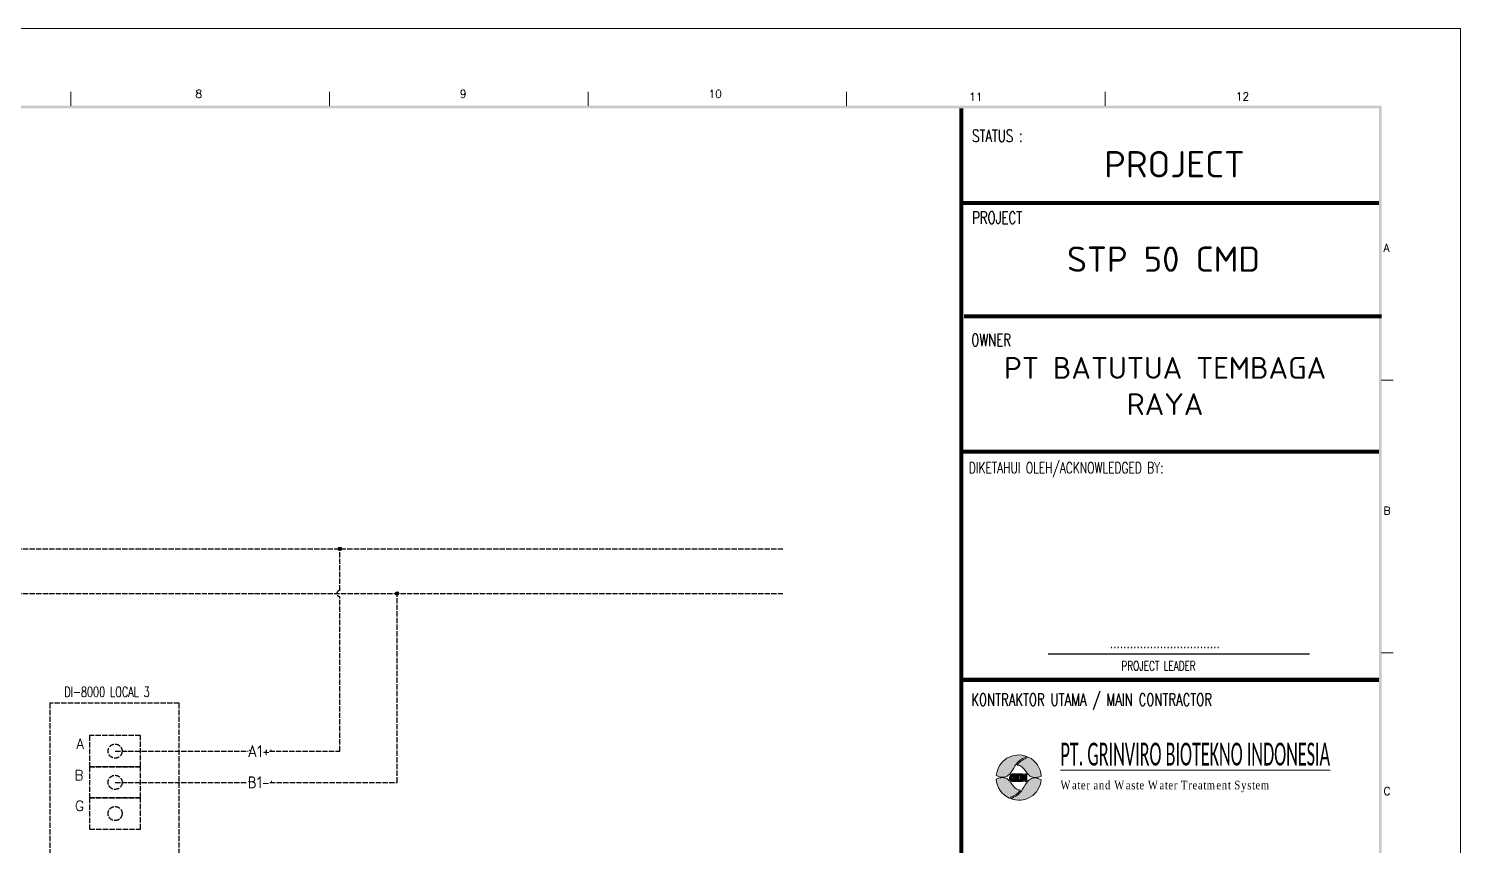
# Model space of a CAD drawing. Header units: millimetres. Extents: x 67033 to 212947, y 35102 to 335921.
# Drawn here: x 71308 to 74551, y 160598 to 162445 of the extents above; entities that cross this region are included whole.
import ezdxf
from ezdxf.enums import TextEntityAlignment as Align

# ---------------------------------------------------------------- set-up
doc = ezdxf.new("R2010")
doc.units = ezdxf.units.MM
doc.linetypes.add('ACAD_ISO02W100', pattern=[15, 12, -3])
for name, color, linetype in [('BORDER', 7, 'Continuous'), ('MISC', 2, 'Continuous'), ('RED_2.5mm^2', 1, 'Continuous'), ('S-Kop', 7, 'Continuous'), ('SYMS', 7, 'Continuous'), ('WIRES', 7, 'Continuous')]:
    doc.layers.add(name, color=color, linetype=linetype)
doc.layers.add('G-0.9', color=250, linetype='Continuous', lineweight=9)
doc.styles.add('3', font='ROMANS.SHX', dxfattribs={"width": 0.75})
doc.styles.add('ISOCPEUR', font='isocpeur.ttf')
doc.styles.add('ROMANS', font='romans.shx', dxfattribs={"height": 0.3})
doc.styles.get("Standard").update_dxf_attribs({"font": 'arial.ttf'})
doc.styles.add('WD', font='romans.shx')
doc.styles.add('WD_IEC', font='isocp2.shx', dxfattribs={"width": 0.9, "height": 4})

# ---------------------------------------------------------------- blocks, each defined once
blk = doc.blocks.new('WDDOT')
for radius in [0.7200000000000062, 0.448829991598277, 0.223075768047574]:
    blk.add_circle((0, 0), radius)
blk = doc.blocks.new('HT0_LGENERIC')
at = {"style": 'WD_IEC'}
blk.add_attdef('COLOR', text='', height=2.5, dxfattribs=at).set_placement((0, 0), align=Align.MIDDLE_CENTER)
for tag, p in [('X4_TINY_DOT_DONT_REMOVE', (-2.5, 0)), ('X1_TINY_DOT_DONT_REMOVE', (2.5, 0))]:
    blk.add_attdef(tag, p, '', height=0.002, dxfattribs=at)
at = {"style": 'WD_IEC', "flags": 1}
for tag, p in [('X4TERM01', (-2.5, 0)), ('X1TERM01', (2.5, 0))]:
    blk.add_attdef(tag, p, '', height=0.2, dxfattribs=at)

msp = doc.modelspace()

# ---------------------------------------------------------------- hatches: boundary and pattern name
at = {"layer": 'G-0.9', "true_color": 0x105689}
h = msp.add_hatch(color=146, dxfattribs=at)
edge = h.paths.add_edge_path(flags=0)
edge.add_arc((73550.64828648386, 160750.8005580646), 51.18441733908399, 3.799054058211098, 64.9709100956754)
edge.add_spline(control_points=[(73572.30330546947, 160797.1784054815), (73571.08708370144, 160796.652222048), (73569.27630561945, 160795.8325228765), (73566.8864200506, 160794.6813491301), (73565.11149634422, 160793.7836350163), (73563.33307163544, 160792.8724392776), (73561.55539036031, 160791.9436286193), (73559.80729077526, 160790.9681965828), (73558.11812260444, 160789.9181775507), (73556.49059588506, 160788.7863157041), (73554.3749984473, 160787.1962266278), (73551.85228183704, 160785.0580728009), (73549.02340369046, 160782.2709718142), (73547.26645580327, 160780.256392746), (73546.42049821543, 160779.2107225659)], knot_values=[0, 0, 0, 0, 0.125, 0.1875, 0.25, 0.3125, 0.375, 0.4375, 0.5, 0.5625, 0.625, 0.75, 0.875, 1, 1, 1, 1], degree=3, periodic=0)
edge.add_spline(control_points=[(73546.42049821543, 160779.2107225659), (73546.983940898, 160779.2061592395), (73548.1036347722, 160779.1515860301), (73549.75128828413, 160778.9253720974), (73551.39799301203, 160778.5788474009), (73552.9965176574, 160778.0813765879), (73554.25460217358, 160777.4793018278), (73555.22919646936, 160776.9203556827), (73555.939368223, 160776.4779200683), (73556.62746627627, 160776.0058780993), (73557.2951870866, 160775.4971074531), (73557.9444586704, 160774.9642501396), (73558.79061568037, 160774.2376378582), (73559.59965369043, 160773.4765205787), (73560.37764878385, 160772.6799791826), (73560.95156810687, 160772.073330754), (73561.51333575152, 160771.4541925), (73562.24268646845, 160770.607946273), (73562.95498197673, 160769.7447114445), (73563.65509762694, 160768.8699617817), (73564.34096019082, 160767.9806546859), (73565.19024454843, 160766.8625500242), (73566.19606865116, 160765.5111215192), (73567.19887322681, 160764.1590726238), (73568.21031545692, 160762.8241421272), (73569.23338960847, 160761.5009438817), (73570.10399592378, 160760.4154226319), (73570.81031777375, 160759.5552523546), (73571.35082452028, 160758.9181559401), (73571.89665224108, 160758.2812780472), (73572.446827658, 160757.645205989), (73572.91606465029, 160757.1256465147), (73573.30058074715, 160756.7201419944), (73573.59504000796, 160756.4234233978), (73573.89368736549, 160756.1306623305), (73574.29495648471, 160755.7415373114), (73574.80588154886, 160755.2644061044), (73575.4398302668, 160754.7173734681), (73576.32084951665, 160754.0440180422), (73577.5088937926, 160753.3050869078), (73579.00702547462, 160752.5497351894), (73580.56902929903, 160751.9331362651), (73582.71746664931, 160751.2903719046), (73584.92326154062, 160750.9088594705), (73587.15360197463, 160750.7962890622), (73589.3901096821, 160750.8371926105), (73592.17237529518, 160751.1494442178), (73594.90151009544, 160751.7501009764), (73597.02869750751, 160752.4074765283), (73599.1314547589, 160753.1499146233), (73600.69123965972, 160753.7541365492), (73601.72022925594, 160754.1919058542)], knot_values=[0, 0, 0, 0, 0.02500000000000002, 0.05000000000000004, 0.07499999999999996, 0.09999999999999998, 0.125, 0.1375, 0.15, 0.1625000000000001, 0.175, 0.1875, 0.2, 0.225, 0.2375, 0.25, 0.2625, 0.275, 0.3, 0.3125, 0.325, 0.35, 0.375, 0.4, 0.425, 0.45, 0.475, 0.4875, 0.5, 0.5125, 0.5249999999999999, 0.5374999999999999, 0.5437499999999998, 0.5499999999999998, 0.5562499999999999, 0.5624999999999999, 0.5749999999999998, 0.5874999999999999, 0.5999999999999999, 0.6249999999999999, 0.6499999999999999, 0.6749999999999998, 0.6999999999999998, 0.7499999999999999, 0.7749999999999999, 0.7999999999999999, 0.8499999999999999, 0.8999999999999999, 0.9249999999999999, 0.95, 1, 1, 1, 1], degree=3, periodic=0)
edge = h.paths.add_edge_path(flags=0)
edge.add_arc((73550.64828648386, 160750.8005580646), 51.18441733908391, 183.7990540582112, 244.97091009567498, ccw=False)
edge.add_spline(control_points=[(73499.57634371181, 160747.4092102741), (73500.60533330956, 160747.8469795792), (73502.16503077632, 160748.4513005346), (73504.2680211847, 160749.1934745513), (73505.86271226968, 160749.6872984486), (73507.48878607295, 160750.0889341646), (73509.67944073831, 160750.515492799), (73511.90665658002, 160750.7637043171), (73514.14293524587, 160750.8048680263), (73516.37333262099, 160750.6922300975), (73518.57910096434, 160750.3107663087), (73520.72754774416, 160749.6679478537), (73522.28953419688, 160749.0515004156), (73523.78772829082, 160748.2955833228), (73525.21314914203, 160747.410975975), (73526.28622205857, 160746.5284650739), (73527.00162498852, 160745.8595015538), (73527.40288400123, 160745.4704683473), (73527.70153338958, 160745.1776888385), (73527.99599210854, 160744.8809751539), (73528.38050838344, 160744.475469025), (73528.84974528826, 160743.9559103388), (73529.39992073436, 160743.3198380274), (73529.94574844594, 160742.6829602028), (73530.48625519554, 160742.0458637707), (73531.19257704397, 160741.1856934987), (73532.06318335928, 160740.100172245), (73533.08625751238, 160738.7769740011), (73534.09769974095, 160737.4420435045), (73535.1005043166, 160736.0899946091), (73536.10632842086, 160734.7385661041), (73536.95561277847, 160733.6204614425), (73537.64147534235, 160732.7311543466), (73538.34159099257, 160731.8564046846), (73539.05388650081, 160730.9931698561), (73539.78323721624, 160730.1469236291), (73540.34500486242, 160729.5277853728), (73540.91892418543, 160728.9211369442), (73541.69691927732, 160728.1245955496), (73542.50595728893, 160727.3634782709), (73543.35211429735, 160726.6368659888), (73544.0013858827, 160726.1040086753), (73544.66910669145, 160725.5952380291), (73545.3572047463, 160725.1231960593), (73546.06737649994, 160724.6807604457), (73547.04197079572, 160724.1218143005), (73548.30005531033, 160723.5197395404), (73549.89857995573, 160723.0222687274), (73551.54528468363, 160722.6757440294), (73553.19293819556, 160722.4495300983), (73554.31263207129, 160722.3949568888), (73554.87607475385, 160722.3903935624)], knot_values=[0, 0, 0, 0, 0.05000000000000004, 0.07499999999999996, 0.09999999999999998, 0.125, 0.1499999999999999, 0.2, 0.225, 0.25, 0.3, 0.325, 0.35, 0.375, 0.4, 0.425, 0.4375, 0.44375, 0.45, 0.4562499999999999, 0.4624999999999999, 0.475, 0.4875, 0.5, 0.5125, 0.5249999999999999, 0.5499999999999998, 0.5749999999999997, 0.5999999999999998, 0.6249999999999998, 0.6499999999999998, 0.6749999999999998, 0.6874999999999998, 0.6999999999999997, 0.7249999999999996, 0.7374999999999996, 0.7499999999999996, 0.7624999999999995, 0.7749999999999995, 0.7999999999999995, 0.8124999999999996, 0.8249999999999995, 0.8374999999999995, 0.8499999999999994, 0.8624999999999994, 0.8749999999999993, 0.8999999999999994, 0.9249999999999994, 0.9499999999999994, 0.9749999999999994, 0.9999999999999994, 0.9999999999999994, 0.9999999999999994, 0.9999999999999994], degree=3, periodic=0)
edge.add_spline(control_points=[(73554.87607475385, 160722.3903935624), (73554.03011716601, 160721.3447233832), (73552.27316927884, 160719.3301443141), (73549.44429113224, 160716.5430433274), (73546.92157452198, 160714.4048895006), (73544.80597708421, 160712.8148004242), (73543.17845036484, 160711.6829385768), (73541.48928219247, 160710.6329195456), (73539.74118260895, 160709.657487509), (73537.96350133386, 160708.7286768508), (73536.18507662506, 160707.8174811121), (73534.41015291869, 160706.9197669989), (73532.02026734984, 160705.7685932519), (73530.20948926632, 160704.9488940803), (73528.99326749981, 160704.4227106468)], knot_values=[0, 0, 0, 0, 0.125, 0.25, 0.375, 0.4375, 0.5, 0.5625, 0.625, 0.6875, 0.75, 0.8125, 0.875, 1, 1, 1, 1], degree=3, periodic=0)
at = {"layer": 'G-0.9', "true_color": 0x139b48}
h = msp.add_hatch(color=114, dxfattribs=at)
edge = h.paths.add_edge_path(flags=0)
edge.add_spline(control_points=[(73601.59567248495, 160745.8803509431), (73600.98122656943, 160746.177250082), (73599.74417802665, 160746.7532711844), (73598.17556039788, 160747.4214895255), (73596.91072943578, 160747.9382365453), (73595.95751933464, 160748.3178982152), (73594.99577076662, 160748.6764238446), (73594.02290887357, 160748.9974316728), (73593.03518502388, 160749.2913698896), (73592.0358893606, 160749.5652872518), (73591.02836953878, 160749.8000834243), (73590.0185034061, 160749.9774193638), (73589.00199053393, 160750.1020599624), (73587.63342605275, 160750.2128817768), (73585.92842401487, 160750.2115006193), (73584.22942293236, 160749.975358398), (73582.87893143944, 160749.6740766998), (73581.88537765434, 160749.401023849), (73580.90508555966, 160749.0747959872), (73579.9330761964, 160748.6914871828), (73578.97933566541, 160748.2617505655), (73577.74409649985, 160747.6437517727), (73576.26295635133, 160746.7619907178), (73574.57639233899, 160745.5640276157), (73572.99927283953, 160744.2436307934), (73571.51336824318, 160742.8151436986), (73570.11864851904, 160741.2971367505), (73568.8063479423, 160739.7021968369), (73567.78144407616, 160738.33105708), (73566.99902065414, 160737.2046941404), (73566.23001466303, 160736.0719359026), (73565.49445189178, 160734.9195271085), (73564.78349674816, 160733.7513517974), (73564.25308495924, 160732.8738077979), (73563.72970203169, 160731.9920411287), (73563.21669484851, 160731.1038962506), (73562.70714648417, 160730.2138409103), (73562.02185887918, 160729.0313400429), (73561.34018577047, 160727.8471530225), (73560.65494622504, 160726.6659222025), (73560.12949644869, 160725.7877644676), (73559.59657777938, 160724.9147731201), (73558.88170431828, 160723.753914935), (73557.95442606266, 160722.3260512247), (73556.7796593123, 160720.6511982712), (73555.12797122446, 160718.4800465457), (73552.85102134226, 160715.9082896043), (73549.84426261683, 160713.0807670512), (73546.5916812491, 160710.5471170119), (73543.7066393282, 160708.7220129813), (73541.31728936826, 160707.4098400781), (73539.49175274013, 160706.4842889901), (73537.63972689114, 160705.6058552691), (73535.14150464792, 160704.4855520756), (73533.25620948318, 160703.6659130173), (73531.98850738323, 160703.1386527078)], knot_values=[-1, -1, -1, -1, -0.9772727272727273, -0.9545454545454546, -0.9431818181818182, -0.9318181818181819, -0.9204545454545454, -0.9090909090909091, -0.8977272727272727, -0.8863636363636364, -0.875, -0.8636363636363636, -0.8522727272727273, -0.8409090909090909, -0.8181818181818182, -0.7954545454545454, -0.7840909090909091, -0.7727272727272727, -0.7613636363636364, -0.75, -0.7386363636363636, -0.7272727272727273, -0.7045454545454546, -0.6818181818181818, -0.6590909090909091, -0.6363636363636364, -0.6136363636363636, -0.5909090909090909, -0.5681818181818181, -0.5568181818181818, -0.5454545454545454, -0.5227272727272727, -0.5113636363636364, -0.5, -0.4886363636363636, -0.4772727272727273, -0.4659090909090909, -0.4545454545454545, -0.4318181818181818, -0.4204545454545454, -0.4090909090909091, -0.3977272727272727, -0.3863636363636364, -0.3636363636363636, -0.3409090909090909, -0.3181818181818182, -0.2727272727272727, -0.2272727272727273, -0.1818181818181818, -0.1363636363636364, -0.1136363636363636, -0.09090909090909091, -0.06818181818181818, -0.04545454545454546, 0, 0, 0, 0], degree=3, periodic=0)
edge.add_arc((73550.64828648386, 160750.8005580646), 51.18441733908411, 248.6195076609033, 354.4838079919351)
edge = h.paths.add_edge_path(flags=0)
edge.add_arc((73550.64828648386, 160750.8005580646), 51.18441733908363, 68.61950766090604, 174.4838079919366)
edge.add_spline(control_points=[(73499.70090048436, 160755.7207651852), (73500.31534639983, 160755.4238660463), (73501.55239494264, 160754.8478449439), (73503.12101256984, 160754.1796266029), (73504.38584353194, 160753.662879583), (73505.33905363464, 160753.2832179138), (73506.30080220265, 160752.9246922837), (73507.27366409572, 160752.6036844555), (73508.2613879454, 160752.3097462387), (73509.26068360868, 160752.0358288766), (73510.26820343052, 160751.801032704), (73511.2780695632, 160751.6236967646), (73512.29458243534, 160751.499056166), (73513.663146915, 160751.3882343523), (73515.36814895441, 160751.3896155075), (73517.06715003541, 160751.6257577304), (73518.4176415283, 160751.9270394293), (73519.41119531495, 160752.2000922786), (73520.39148740807, 160752.5263201412), (73521.36349677441, 160752.9096289425), (73522.3172372931, 160753.3393655744), (73523.55247652928, 160753.9573642966), (73525.0336161375, 160754.8391258887), (73526.72018237866, 160756.0370867635), (73528.29729361669, 160757.3574918487), (73529.78322902835, 160758.7859481206), (73531.17783374965, 160760.3040700991), (73532.49056352241, 160761.8985807131), (73533.71884637878, 160763.5455505914), (73534.68623240755, 160764.9607927565), (73535.43557201036, 160766.104347559), (73535.97952954457, 160766.9739108054), (73536.5131651764, 160767.8496895637), (73537.04346251048, 160768.727329439), (73537.5668839775, 160769.6090653314), (73538.07985145769, 160770.4972374421), (73538.58952009604, 160771.3872146221), (73539.10304440664, 160772.2743756827), (73539.6168481655, 160773.161030932), (73540.12734941844, 160774.0494955286), (73540.64171989009, 160774.9351337197), (73541.16705160125, 160775.8133677669), (73541.70000171677, 160776.6863387901), (73542.41486488254, 160777.847203628), (73543.34214817607, 160779.2750640909), (73544.51691334843, 160780.9499180268), (73546.1686017909, 160783.1210697093), (73548.44555274144, 160785.6928245331), (73551.45230606056, 160788.5203564882), (73554.7049077733, 160791.0539714609), (73557.5898863797, 160792.8791845431), (73559.97936545842, 160794.1911350666), (73562.41288855045, 160795.4261086734), (73565.52570224024, 160796.8439602712), (73568.04036348454, 160797.9352031111), (73569.30806558453, 160798.4624634205)], knot_values=[-1, -1, -1, -1, -0.9772727272727273, -0.9545454545454546, -0.9431818181818182, -0.9318181818181819, -0.9204545454545455, -0.9090909090909092, -0.8977272727272728, -0.8863636363636365, -0.8750000000000001, -0.8636363636363638, -0.8522727272727274, -0.840909090909091, -0.8181818181818183, -0.7954545454545456, -0.7840909090909093, -0.7727272727272729, -0.7613636363636366, -0.7500000000000002, -0.7386363636363639, -0.7272727272727275, -0.7045454545454548, -0.6818181818181821, -0.6590909090909094, -0.6363636363636367, -0.613636363636364, -0.5909090909090913, -0.5681818181818186, -0.5454545454545459, -0.5340909090909094, -0.522727272727273, -0.5113636363636367, -0.5000000000000003, -0.488636363636364, -0.4772727272727276, -0.4659090909090913, -0.4545454545454549, -0.4431818181818186, -0.4318181818181822, -0.4204545454545459, -0.4090909090909095, -0.3977272727272732, -0.3863636363636368, -0.363636363636364, -0.3409090909090913, -0.3181818181818186, -0.272727272727273, -0.2272727272727276, -0.1818181818181821, -0.1363636363636367, -0.113636363636364, -0.09090909090909127, -0.04545454545454575, -3.33066907387547e-16, -3.33066907387547e-16, -3.33066907387547e-16, -3.33066907387547e-16], degree=3, periodic=0)
at = {"layer": 'G-0.9', "true_color": 0xf26722}
h = msp.add_hatch(color=30, dxfattribs=at)
h.dxf.hatch_style = 1
edge = h.paths.add_edge_path()
edge.add_arc((73550.63284764814, 160750.810108121), 51.18441733908399, 3.799054058211098, 64.9709100956754)
edge.add_spline(control_points=[(73572.28786663219, 160797.1879555381), (73571.07164486416, 160796.6617721045), (73569.26086678218, 160795.842072933), (73566.87098121332, 160794.6908991859), (73565.09605750696, 160793.7931850728), (73563.31763279818, 160792.881989334), (73561.53995152305, 160791.9531786758), (73559.79185193952, 160790.9777466393), (73558.10268376717, 160789.927727608), (73556.4751570478, 160788.7958657606), (73554.35955961003, 160787.2057766842), (73551.83684299976, 160785.0676228574), (73549.00796485317, 160782.2805218707), (73547.25101696598, 160780.2659428024), (73546.40505937817, 160779.2202726224)], knot_values=[0, 0, 0, 0, 0.125, 0.1875, 0.25, 0.3125, 0.375, 0.4375, 0.5, 0.5625, 0.625, 0.75, 0.875, 1, 1, 1, 1], degree=3, periodic=0)
edge.add_spline(control_points=[(73546.40505937817, 160779.2202726224), (73546.96850206071, 160779.215709296), (73548.08819593648, 160779.1611360866), (73549.73584944685, 160778.9349221554), (73551.38255417628, 160778.5883974574), (73552.98107882014, 160778.0909266444), (73554.2391633363, 160777.4888518843), (73555.21375763207, 160776.9299057392), (73555.92392938574, 160776.4874701255), (73556.61202744055, 160776.0154281557), (73557.2797482493, 160775.5066575095), (73557.92901983467, 160774.973800196), (73558.7751768431, 160774.2471879147), (73559.58421485315, 160773.4860706352), (73560.36220994657, 160772.6895292406), (73560.93612926958, 160772.082880812), (73561.49789691424, 160771.4637425564), (73562.22724763119, 160770.6174963295), (73562.93954313947, 160769.7542615009), (73563.63965878966, 160768.879511839), (73564.32552135354, 160767.9902047424), (73565.17480571115, 160766.8721000807), (73566.18062981544, 160765.5206715757), (73567.18343438955, 160764.1686226803), (73568.19487661961, 160762.8336921837), (73569.21795077274, 160761.5104939398), (73570.08855708652, 160760.4249726884), (73570.79487893495, 160759.564802411), (73571.33538568454, 160758.9277059966), (73571.88121340533, 160758.2908281037), (73572.43138882074, 160757.6547560463), (73572.90062581301, 160757.1351965712), (73573.2851419114, 160756.7296920509), (73573.5796011707, 160756.4329734544), (73573.87824852823, 160756.1402123886), (73574.27951764743, 160755.7510873679), (73574.79044271157, 160755.273956161), (73575.42439142954, 160754.7269235247), (73576.30541067939, 160754.0535680995), (73577.49345495689, 160753.3146369643), (73578.99158663736, 160752.5592852474), (73580.55359046177, 160751.9426863216), (73582.70202781203, 160751.2999219619), (73584.90782270336, 160750.9184095271), (73587.13816313735, 160750.8058391186), (73589.37467084483, 160750.8467426669), (73592.15693645789, 160751.1589942735), (73594.88607125815, 160751.7596510329), (73597.01325867027, 160752.4170265848), (73599.11601592161, 160753.1594646798), (73600.67580082244, 160753.7636866057), (73601.70479041868, 160754.2014559107)], knot_values=[0, 0, 0, 0, 0.02500000000000002, 0.05000000000000004, 0.07499999999999996, 0.09999999999999998, 0.125, 0.1375, 0.15, 0.1625000000000001, 0.175, 0.1875, 0.2, 0.225, 0.2375, 0.25, 0.2625, 0.275, 0.3, 0.3125, 0.325, 0.35, 0.375, 0.4, 0.425, 0.45, 0.475, 0.4875, 0.5, 0.5125, 0.5249999999999999, 0.5374999999999999, 0.5437499999999998, 0.5499999999999998, 0.5562499999999999, 0.5624999999999999, 0.5749999999999998, 0.5874999999999999, 0.5999999999999999, 0.6249999999999999, 0.6499999999999999, 0.6749999999999998, 0.6999999999999998, 0.7499999999999999, 0.7749999999999999, 0.7999999999999999, 0.8499999999999999, 0.8999999999999999, 0.9249999999999999, 0.95, 1, 1, 1, 1], degree=3, periodic=0)
at = {"layer": 'G-0.9', "true_color": 0x000000}
h = msp.add_hatch(color=18, dxfattribs=at)
edge = h.paths.add_edge_path(flags=0)
edge.add_spline(control_points=[(73536.06041704994, 160759.0668971461), (73535.80343500471, 160758.9555417375), (73535.42331431051, 160758.7835642426), (73534.92677602422, 160758.5447559337), (73534.5603478467, 160758.3601296465), (73534.19657166614, 160758.1730535581), (73533.83602372011, 160757.982995162), (73533.54240807377, 160757.8182941231), (73533.31325719971, 160757.6812282639), (73533.08934695454, 160757.5393250816), (73532.81498323042, 160757.3568156868), (73532.49415092432, 160757.1300392556), (73532.18645996558, 160756.891088544), (73531.89679921747, 160756.6357921941), (73531.62427928703, 160756.3638804148), (73531.27964068748, 160755.9827138665), (73530.89263692086, 160755.4714027048), (73530.50775722043, 160754.7861224233), (73530.19282976126, 160754.0539572295), (73529.94919211276, 160753.2794499029), (73529.71552884691, 160752.2064020169), (73529.59094818505, 160750.8132910559), (73529.69415142323, 160749.1403515394), (73530.00241114706, 160747.80837624), (73530.39258209175, 160746.8214662917), (73530.75593941765, 160746.1252755779), (73531.12630804442, 160745.6015941703), (73531.45804602734, 160745.2087143666), (73531.72094199908, 160744.9268818216), (73532.00106000884, 160744.6603354144), (73532.29933160555, 160744.408918894), (73532.61095946918, 160744.1688555798), (73532.93056092429, 160743.9355497269), (73533.26082358464, 160743.7113022627), (73533.60440060466, 160743.4983318713), (73533.95582495401, 160743.2920134437), (73534.42857782758, 160743.0204699866), (73535.02830252371, 160742.6884846056), (73535.52363165324, 160742.4360736754), (73535.77466854376, 160742.3127261233)], knot_values=[0, 0, 0, 0, 0.0357142857142857, 0.0535714285714286, 0.0714285714285714, 0.0892857142857143, 0.1071428571428572, 0.125, 0.1339285714285714, 0.1428571428571429, 0.1607142857142858, 0.1785714285714286, 0.1964285714285714, 0.2142857142857143, 0.2321428571428572, 0.25, 0.2857142857142857, 0.3214285714285714, 0.3571428571428572, 0.3928571428571429, 0.4285714285714286, 0.5, 0.5714285714285714, 0.6428571428571428, 0.6785714285714285, 0.7142857142857142, 0.7499999999999999, 0.7678571428571428, 0.7857142857142857, 0.8035714285714286, 0.8214285714285714, 0.8392857142857142, 0.857142857142857, 0.8749999999999998, 0.8928571428571427, 0.9107142857142856, 0.9285714285714284, 0.9642857142857141, 0.9999999999999998, 0.9999999999999998, 0.9999999999999998, 0.9999999999999998], degree=3, periodic=0)
edge.add_line((73535.77466854376, 160742.3127261233), (73545.67567148518, 160742.3127261233))
edge.add_line((73545.67567148485, 160742.3127261233), (73545.67567148485, 160752.8528977947))
edge.add_line((73545.67567148485, 160752.8528977945), (73537.44689806225, 160752.8528977945))
edge.add_line((73537.44689806215, 160752.8528977945), (73537.44689806215, 160748.4882112536))
edge.add_line((73537.44689806215, 160748.4882112538), (73541.31808510693, 160748.4882112538))
edge.add_line((73541.31808510734, 160748.4882112538), (73541.31808510734, 160746.5567073012))
edge.add_line((73541.31808510734, 160746.5567073003), (73537.06043234825, 160746.5567073003))
edge.add_spline(control_points=[(73537.06043234815, 160746.5567073003), (73536.85997079934, 160746.6439255906), (73536.61559018685, 160746.7592205935), (73536.33181308415, 160746.9071701328), (73536.14486000754, 160747.0080622517), (73535.91230252484, 160747.1353243919), (73535.71161266351, 160747.2585804782), (73535.58395042027, 160747.3469523794), (73535.50059331064, 160747.4076504746), (73535.3566601482, 160747.5160496692), (73535.15941086061, 160747.6797934716), (73534.91984920099, 160747.9194559428), (73534.68910320157, 160748.2186588053), (73534.47381590087, 160748.5737564548), (73534.29818680313, 160748.9590733885), (73534.02241785568, 160749.772742973), (73533.91926518528, 160750.8196747556), (73534.07640286528, 160751.8282386663), (73534.24515518105, 160752.3705123079), (73534.41107849186, 160752.7559764006), (73534.58512689789, 160753.0501726531), (73534.74429825823, 160753.2719039563), (73534.87248683431, 160753.4297722335), (73535.01128413682, 160753.5778247979), (73535.16080732676, 160753.7169620587), (73535.2919252912, 160753.8272245046), (73535.39980035787, 160753.912812593), (73535.4816625797, 160753.9761282074), (73535.56518723392, 160754.0379635673), (73535.67967590386, 160754.1176829727), (73535.82724332741, 160754.2134244258), (73536.00936488554, 160754.3238986337), (73536.19347891054, 160754.4326266677), (73536.37922522656, 160754.5399245336), (73536.63179459414, 160754.6786881466), (73536.82597452823, 160754.7785962422), (73536.95762557193, 160754.8432759088)], knot_values=[0, 0, 0, 0, 0.05769230769230771, 0.07211538461538458, 0.08653846153846156, 0.1153846153846154, 0.1442307692307693, 0.1514423076923077, 0.1586538461538463, 0.1730769230769231, 0.2019230769230769, 0.2307692307692307, 0.2692307692307692, 0.3076923076923077, 0.3461538461538461, 0.3846153846153846, 0.5384615384615384, 0.6153846153846154, 0.653846153846154, 0.6923076923076924, 0.7307692307692308, 0.7500000000000001, 0.7692307692307694, 0.7884615384615385, 0.8076923076923078, 0.8269230769230771, 0.8365384615384617, 0.8461538461538463, 0.8557692307692308, 0.8653846153846154, 0.8846153846153847, 0.903846153846154, 0.9230769230769232, 0.9423076923076925, 0.9615384615384618, 1, 1, 1, 1], degree=3, periodic=0)
edge.add_line((73536.95762557193, 160754.8432759088), (73545.6756714844, 160754.8432759088))
edge.add_line((73545.67567148485, 160754.8432759088), (73545.67567148485, 160759.0668971458))
edge.add_line((73545.67567148485, 160759.0668971461), (73536.06041705076, 160759.0668971461))
h.paths.add_polyline_path([(73568.92405511478, 160759.0668971461), (73564.64676040923, 160759.0668971461), (73564.64676040923, 160742.3127261233), (73568.92405511478, 160742.3127261233)], flags=0)
edge = h.paths.add_edge_path(flags=0)
edge.add_line((73550.99153402665, 160754.8432759088), (73550.99153402665, 160746.5567073006))
edge.add_line((73550.99153402665, 160746.5567073003), (73557.85858782579, 160746.5567073003))
edge.add_spline(control_points=[(73557.85858782657, 160746.5567073003), (73557.91186365926, 160746.6025783657), (73558.01575835422, 160746.6945171028), (73558.14172511631, 160746.8097292283), (73558.23522407954, 160746.9024372087), (73558.30115494285, 160746.972278488), (73558.35162313485, 160747.0308106274), (73558.38936461131, 160747.0778311761), (73558.41568686471, 160747.1132433857), (73558.44030470015, 160747.1487817169), (73558.46341218412, 160747.1844318068), (73558.48459810477, 160747.2202240859), (73558.50964032703, 160747.2681843314), (73558.53595368812, 160747.3285038375), (73558.55818034135, 160747.4015790639), (73558.56923632769, 160747.475480877), (73558.57043887471, 160747.5501118081), (73558.56205285878, 160747.6129989373), (73558.55040998038, 160747.6636737437), (73558.53973161065, 160747.7018238593), (73558.52685808082, 160747.7401364096), (73558.51159367728, 160747.7786258756), (73558.49436916025, 160747.8172603823), (73558.47561702442, 160747.856007927), (73558.45513635872, 160747.894883377), (73558.42514793293, 160747.9469156842), (73558.38432609543, 160748.0122029423), (73558.32989774473, 160748.0909503506), (73558.25165925847, 160748.1963662564), (73558.14464418941, 160748.3288181607), (73558.05586831472, 160748.4350137948), (73558.01013378905, 160748.4882112538)], knot_values=[0, 0, 0, 0, 0.07692307692307687, 0.1538461538461539, 0.1923076923076923, 0.2307692307692307, 0.2692307692307692, 0.2884615384615384, 0.3076923076923077, 0.3269230769230769, 0.3461538461538461, 0.3653846153846154, 0.3846153846153846, 0.423076923076923, 0.4615384615384615, 0.5, 0.5384615384615384, 0.5769230769230769, 0.5961538461538461, 0.6153846153846154, 0.6346153846153846, 0.6538461538461539, 0.6730769230769231, 0.6923076923076923, 0.7115384615384615, 0.7307692307692306, 0.7692307692307692, 0.8076923076923076, 0.846153846153846, 0.9230769230769229, 0.9999999999999998, 0.9999999999999998, 0.9999999999999998, 0.9999999999999998], degree=3, periodic=0)
edge.add_line((73558.01013378905, 160748.4882112538), (73553.6050619646, 160748.4882112538))
edge.add_line((73553.60506196483, 160748.4882112538), (73553.60506196483, 160752.8528977948))
edge.add_line((73553.60506196483, 160752.8528977945), (73558.01013378928, 160752.8528977945))
edge.add_spline(control_points=[(73558.01013378905, 160752.8528977945), (73558.06170040688, 160752.9137279788), (73558.13614952713, 160753.0049442473), (73558.22017435766, 160753.1113348995), (73558.26666980845, 160753.1721143694), (73558.2999504725, 160753.2176830612), (73558.33200651304, 160753.2632395075), (73558.36313179976, 160753.3087866447), (73558.39271207606, 160753.3543183313), (73558.42012792772, 160753.399828372), (73558.44568870956, 160753.4453198614), (73558.46970393756, 160753.490795894), (73558.49155370939, 160753.5362502714), (73558.5106255537, 160753.581676866), (73558.52720669963, 160753.6270785543), (73558.54647449999, 160753.6875857321), (73558.56325576035, 160753.763146665), (73558.57002592679, 160753.853686103), (73558.56493385599, 160753.9441069118), (73558.54899918342, 160754.0193406661), (73558.53030254888, 160754.0794681765), (73558.51405089864, 160754.1245415173), (73558.49520541744, 160754.1695889172), (73558.47348462466, 160754.2146075626), (73558.44951888685, 160754.2596037577), (73558.42395175928, 160754.3045839374), (73558.39646218273, 160754.3495448918), (73558.36672966123, 160754.3944834151), (73558.33539606312, 160754.4394059275), (73558.30309793948, 160754.4843187932), (73558.26953075541, 160754.5292189674), (73558.2225763049, 160754.5890638843), (73558.13765178909, 160754.6937649437), (73558.06234341572, 160754.7834835483), (73558.01013378905, 160754.8432759088)], knot_values=[0, 0, 0, 0, 0.09090909090909094, 0.1363636363636364, 0.1590909090909091, 0.1818181818181818, 0.2045454545454546, 0.2272727272727273, 0.25, 0.2727272727272727, 0.2954545454545454, 0.3181818181818181, 0.3409090909090908, 0.3636363636363636, 0.3863636363636365, 0.4090909090909092, 0.4545454545454546, 0.5, 0.5454545454545454, 0.5909090909090908, 0.6136363636363635, 0.6363636363636362, 0.659090909090909, 0.6818181818181817, 0.7045454545454544, 0.7272727272727271, 0.7499999999999998, 0.7727272727272725, 0.7954545454545452, 0.8181818181818179, 0.8409090909090906, 0.8636363636363633, 0.9090909090909087, 0.9999999999999997, 0.9999999999999997, 0.9999999999999997, 0.9999999999999997], degree=3, periodic=0)
edge.add_line((73558.01013378905, 160754.8432759088), (73550.99153402651, 160754.8432759088))
edge = h.paths.add_edge_path(flags=0)
edge.add_line((73546.8004340271, 160759.0668971461), (73559.13870979438, 160759.0668971461))
edge.add_spline(control_points=[(73559.13870979544, 160759.0668971461), (73559.2885058699, 160759.0049306483), (73559.50960597693, 160758.9082952678), (73559.79749728872, 160758.7723631473), (73560.00940300601, 160758.6662989476), (73560.21952936164, 160758.5584101841), (73560.4274828961, 160758.4482926146), (73560.59620002029, 160758.3518356205), (73560.72728246619, 160758.2706754693), (73560.82305319107, 160758.2072106636), (73560.91696579759, 160758.1417976253), (73561.04067439055, 160758.0529633612), (73561.25158418677, 160757.891605555), (73561.53055009758, 160757.6395022889), (73561.77107241757, 160757.3467068589), (73561.94474526387, 160757.0947066915), (73562.10599031759, 160756.8344171124), (73562.24675443849, 160756.5557794171), (73562.36910992314, 160756.2634416038), (73562.48135040455, 160755.9685827159), (73562.60084124136, 160755.5866862703), (73562.74864215964, 160754.9625057328), (73562.8409558524, 160754.3330499481), (73562.861392689, 160753.7076448446), (73562.83963611058, 160753.2431999395), (73562.77231158559, 160752.7883744149), (73562.68411740845, 160752.4158820558), (73562.58989990629, 160752.1252434729), (73562.50702612627, 160751.9102813307), (73562.41632539262, 160751.697445911), (73562.32184854928, 160751.4856734378), (73562.22421460674, 160751.2748241693), (73562.08583649047, 160750.9959119776), (73561.97395064047, 160750.7889473032), (73561.89563437997, 160750.6519881977)], knot_values=[0, 0, 0, 0, 0.04545454545454541, 0.06818181818181812, 0.09090909090909094, 0.1136363636363636, 0.1363636363636364, 0.1590909090909091, 0.1704545454545454, 0.1818181818181818, 0.1931818181818181, 0.2045454545454546, 0.2272727272727273, 0.2727272727272727, 0.3181818181818181, 0.3409090909090908, 0.3636363636363636, 0.4090909090909092, 0.4318181818181819, 0.4545454545454546, 0.5, 0.5454545454545454, 0.6363636363636362, 0.6818181818181817, 0.7272727272727271, 0.7727272727272725, 0.8181818181818179, 0.8409090909090906, 0.8636363636363633, 0.886363636363636, 0.9090909090909087, 0.9318181818181814, 0.9545454545454541, 0.9999999999999996, 0.9999999999999996, 0.9999999999999996, 0.9999999999999996], degree=3, periodic=0)
edge.add_spline(control_points=[(73561.89563437997, 160750.6519881977), (73561.96612076112, 160750.5271724362), (73562.06763123973, 160750.3388150365), (73562.19484932371, 160750.0854844406), (73562.28558034769, 160749.8942325595), (73562.37410053756, 160749.7023676858), (73562.45990388247, 160749.5097631514), (73562.53962176676, 160749.3155257313), (73562.609708903, 160749.1188012715), (73562.67018928491, 160748.91934589), (73562.74113696985, 160748.650543494), (73562.80861610241, 160748.3100364192), (73562.84994399379, 160747.8918755336), (73562.86237816585, 160747.3273471858), (73562.79963901156, 160746.6127383716), (73562.65200224091, 160745.8971874668), (73562.5063916659, 160745.408794561), (73562.41008869838, 160745.1341457774), (73562.32992195156, 160744.9344777143), (73562.24245109184, 160744.7394221132), (73562.11679418344, 160744.4834228325), (73561.93954079058, 160744.1805867581), (73561.69032596565, 160743.8506685521), (73561.40955925682, 160743.5499307711), (73561.14409851642, 160743.3337644993), (73560.9165401352, 160743.1759622712), (73560.7416527458, 160743.0621104816), (73560.56088896238, 160742.9544058731), (73560.3730202165, 160742.854073224), (73560.18096582837, 160742.7580928998), (73559.9871043824, 160742.6639895432), (73559.79182951919, 160742.5713551066), (73559.52715811232, 160742.4523157887), (73559.32449224859, 160742.3673614622), (73559.18745611793, 160742.3127261233)], knot_values=[0, 0, 0, 0, 0.04166666666666674, 0.0625, 0.08333333333333337, 0.1041666666666667, 0.125, 0.1458333333333333, 0.1666666666666666, 0.1875, 0.2083333333333333, 0.25, 0.2916666666666667, 0.3333333333333334, 0.4166666666666667, 0.5, 0.5416666666666666, 0.5625, 0.5833333333333333, 0.6041666666666665, 0.6249999999999999, 0.6666666666666665, 0.7083333333333333, 0.7499999999999999, 0.7916666666666665, 0.8124999999999998, 0.8333333333333331, 0.8541666666666665, 0.8749999999999998, 0.8958333333333331, 0.9166666666666665, 0.9374999999999999, 0.9583333333333333, 0.9999999999999999, 0.9999999999999999, 0.9999999999999999, 0.9999999999999999], degree=3, periodic=0)
edge.add_line((73559.18745611793, 160742.3127261233), (73546.80043402742, 160742.3127261233))
edge.add_line((73546.8004340271, 160742.3127261233), (73546.8004340271, 160759.0668971463))

# ---------------------------------------------------------------- linework, layer by layer
at = {"layer": 'BORDER', "linetype": 'Continuous', "lineweight": 9}
for p, q in [((71404.2498686599, 162302.3157348317), (71404.2498686599, 162271.0299395624)), ((71989.74118012843, 162302.3157348317), (71989.74118012843, 162271.0299395624)), ((72575.232491597, 162302.3157348317), (72575.232491597, 162271.0299395624)), ((73160.72380306553, 162302.3157348317), (73160.72380306553, 162271.0299395624)), ((73746.21511453408, 162302.3157348317), (73746.21511453408, 162271.0299395624)), ((74398.74741586542, 161649.7834335004), (74371.93101992029, 161649.7834335004)), ((74398.74741586542, 161033.0063267626), (74371.93101992029, 161033.0063267626))]:
    msp.add_line(p, q, dxfattribs=at)
msp.add_lwpolyline([(67033.17732960463, 157135.6901160712), (74550.70699288779, 157135.6901160712), (74550.70699288779, 162445.3365132058), (67033.17732960463, 162445.3365132058)], close=True, dxfattribs=at)
at = {"layer": 'BORDER', "lineweight": 9}
for points in [[(74366.12080079882, 162265.219720441), (74372.3779598527, 162271.4768794948), (67307.15150817734, 162265.219720441), (67300.9166956137, 162271.4768794948)], [(74366.12080079882, 157320.4808753023), (74372.3779598527, 157314.0260319724), (74366.12080079882, 162265.219720441), (74372.3779598527, 162271.4768794948)]]:
    msp.add_trace(points, dxfattribs=at)
at = {"layer": 'G-0.9', "flags": 128}
for points in [[(73536.95762557193, 160754.8432759088), (73545.67567148485, 160754.8432759088), (73545.67567148485, 160759.0668971462), (73536.06041704994, 160759.0668971462)], [(73559.13870979544, 160759.0668971462), (73546.8004340271, 160759.0668971462), (73546.8004340271, 160742.3127261234), (73559.18745611793, 160742.3127261234)], [(73535.77466854376, 160742.3127261234), (73545.67567148485, 160742.3127261234), (73545.67567148485, 160752.8528977946), (73537.44689806215, 160752.8528977946), (73537.44689806215, 160748.4882112538), (73541.31808510734, 160748.4882112538), (73541.31808510734, 160746.5567073004), (73537.06043234815, 160746.5567073004)], [(73558.01013378905, 160754.8432759088), (73550.99153402665, 160754.8432759088), (73550.99153402665, 160746.5567073004), (73557.85858782657, 160746.5567073004)], [(73558.01013378905, 160748.4882112538), (73553.60506196483, 160748.4882112538), (73553.60506196483, 160752.8528977946), (73558.01013378905, 160752.8528977946)]]:
    msp.add_lwpolyline(points, dxfattribs=at)
msp.add_lwpolyline([(73564.64676040923, 160759.0668971462), (73564.64676040923, 160742.3127261234), (73568.92405511478, 160742.3127261234), (73568.92405511478, 160759.0668971462)], close=True, dxfattribs=at)
at = {"layer": 'G-0.9'}
for radius, start, end in [(51.18441733908391, 68.61950765410663, 174.4838079957772), (51.18441733908393, 3.799054052058314, 64.97091009833673), (51.18441733908393, 183.7990540520583, 244.9709100983367), (51.18441733908391, 248.6195076541067, 354.4838079957772)]:
    msp.add_arc((73550.64828648386, 160750.8005580646), radius, start, end, dxfattribs=at)
for points, knots in [([(73499.70090048436, 160755.7207651853), (73502.17082361523, 160754.587913972), (73506.90403796936, 160752.4169850268), (73515.46333915603, 160750.6427103097), (73525.38115740857, 160754.0106331465), (73536.06413547863, 160765.0234553201), (73542.55169817261, 160780.4885841192), (73555.61187485886, 160792.624498208), (73564.70678757687, 160796.5011807925), (73569.30806558453, 160798.4624634206)], [0, 0, 0, 0, 1.770579628440341, 3.393033898530347, 5.562151319994037, 8.247127808721837, 13.14955448463515, 16.31562534401973, 19.55753822054462, 19.55753822054462, 19.55753822054462, 19.55753822054462]), ([(73572.30330546947, 160797.1784054816), (73569.6496081168, 160795.9580645502), (73563.35811560607, 160793.0648311435), (73554.0212278577, 160787.7384690021), (73548.87871605913, 160781.968754943), (73546.42049821543, 160779.210722566)], [0, 0, 0, 0, 1.905415346747451, 4.517435408228715, 6.909466394063813, 6.909466394063813, 6.909466394063813, 6.909466394063813]), ([(73536.06041704994, 160759.0668971462), (73534.25979386915, 160758.2411653843), (73530.69136190666, 160756.604749923), (73529.14318755387, 160750.7881248865), (73530.58335649785, 160744.9968240477), (73533.9961520123, 160743.2322841253), (73535.77466854376, 160742.3127261234)], [0, 0, 0, 0, 1.229803970130789, 2.437196099825928, 3.580462608725656, 4.824631080712818, 4.824631080712818, 4.824631080712818, 4.824631080712818]), ([(73546.42049821543, 160779.210722566), (73547.64986273382, 160779.1364769856), (73549.9810557956, 160778.9956881625), (73553.76215001188, 160777.9284707424), (73560.49552000113, 160773.6066490753), (73565.8496026749, 160765.7474497484), (73571.70086359678, 160758.3564117105), (73575.60303229338, 160754.2811103256), (73579.95510750907, 160751.9881396545), (73584.86581672821, 160750.7181144039), (73590.46983201518, 160750.7979761614), (73596.22256086576, 160751.9705763189), (73599.89414104866, 160753.4540749862), (73601.83270382303, 160754.2373495297)], [0, 0, 0, 0, 0.800651378750998, 1.518242076401352, 2.532326855912974, 5.936559102587797, 7.573771972494917, 8.704539925424049, 9.568759586122226, 10.74236988771987, 11.97059895665076, 13.18579429171778, 14.54511845457573, 14.54511845457573, 14.54511845457573, 14.54511845457573]), ([(73559.13870979544, 160759.0668971462), (73560.03120035579, 160758.6700786447), (73561.76277723115, 160757.900186197), (73562.85846600532, 160755.1930647521), (73562.95430572575, 160752.6466480035), (73562.20618085482, 160751.2370938355), (73561.89563437997, 160750.6519881977)], [0, 0, 0, 0, 0.6123220312861944, 1.18800435202252, 1.787757487754109, 2.213398299354252, 2.213398299354252, 2.213398299354252, 2.213398299354252]), ([(73554.87607475385, 160722.3903935624), (73553.64671023547, 160722.4646391429), (73551.31551717369, 160722.6054279659), (73547.53442295741, 160723.672645386), (73540.80105296813, 160727.9944670531), (73535.44697029438, 160735.8536663808), (73529.59570937249, 160743.2447044179), (73525.69354067589, 160747.3200058037), (73521.34146546024, 160749.6129764739), (73516.43075624107, 160750.8830017245), (73510.8267409541, 160750.803139967), (73505.07401210352, 160749.6305398095), (73501.40243192062, 160748.1470411422), (73499.46386914472, 160747.3637665988)], [0, 0, 0, 0, 0.800651378750998, 1.518242076401352, 2.532326855912974, 5.936559102587797, 7.573771972494917, 8.704539925424049, 9.568759586122226, 10.74236988771987, 11.97059895665076, 13.18579429171778, 14.54511845457573, 14.54511845457573, 14.54511845457573, 14.54511845457573]), ([(73601.59567248495, 160745.8803509432), (73599.12574935252, 160747.0132021556), (73594.39253499993, 160749.1841311016), (73585.83323381172, 160750.9584058187), (73575.91541556071, 160747.5904829819), (73565.23243749066, 160736.5776608076), (73558.74487479667, 160721.11253201), (73545.68469811042, 160708.9766179205), (73536.58978539241, 160705.099935336), (73531.98850738323, 160703.1386527079)], [0, 0, 0, 0, 1.770579628440341, 3.393033898530347, 5.562151319994037, 8.247127808721837, 13.14955448463515, 16.31562534401973, 19.55753822054462, 19.55753822054462, 19.55753822054462, 19.55753822054462]), ([(73536.95762557193, 160754.8432759088), (73536.12719010477, 160754.4097753237), (73534.43922633064, 160753.528631257), (73533.69312612187, 160750.5569583293), (73534.60968584889, 160747.7032554058), (73536.29426565114, 160746.9151478719), (73537.06043234815, 160746.5567073004)], [0, 0, 0, 0, 0.584991124888716, 1.189067503807599, 1.826501733034906, 2.358267749880889, 2.358267749880889, 2.358267749880889, 2.358267749880889]), ([(73558.01013378905, 160748.4882112538), (73558.30039791053, 160748.1451376298), (73558.88488147235, 160747.454315451), (73558.20222559762, 160746.8572568225), (73557.85858782657, 160746.5567073004)], [0, 0, 0, 0, 0.2497945427812709, 0.5029929392253231, 0.5029929392253231, 0.5029929392253231, 0.5029929392253231]), ([(73558.01013378905, 160754.8432759088), (73558.28601598636, 160754.5202164899), (73558.8477909714, 160753.8623751987), (73558.29265030606, 160753.1933640935), (73558.01013378905, 160752.8528977946)], [0, 0, 0, 0, 0.2433244871389816, 0.4954781850332973, 0.4954781850332973, 0.4954781850332973, 0.4954781850332973]), ([(73559.18745611793, 160742.3127261234), (73560.06185936532, 160742.6850285206), (73561.78254110014, 160743.4176583876), (73562.85595149745, 160746.1144308479), (73562.95473401148, 160748.6567289781), (73562.20630648757, 160750.0667067294), (73561.89563437997, 160750.6519881977)], [0, 0, 0, 0, 0.5948142337211458, 1.170496554457471, 1.770249690189061, 2.195890501789204, 2.195890501789204, 2.195890501789204, 2.195890501789204]), ([(73528.99326749981, 160704.4227106468), (73531.64696485094, 160705.6430515774), (73537.9384573617, 160708.536284985), (73547.2753451116, 160713.8626471264), (73552.41785691015, 160719.6323611854), (73554.87607475385, 160722.3903935624)], [0, 0, 0, 0, 1.905415346747451, 4.517435408228715, 6.909466394063813, 6.909466394063813, 6.909466394063813, 6.909466394063813])]:
    msp.add_open_spline(points, degree=3, knots=knots, dxfattribs=at)
at = {"layer": 'RED_2.5mm^2', "linetype": 'ACAD_ISO02W100'}
for p, q in [((68580.07576934129, 161268.4415440343), (73016.00940999493, 161268.4415440343)), ((72013.16946507202, 161174.1358165304), (72013.16946507202, 161268.4415440343)), ((68580.23494751657, 161167.2697279516), (73016.00940999493, 161167.2697279516)), ((72013.16946507202, 160810.6523266054), (72013.16946507202, 161160.4036393727)), ((72142.82551549174, 160740.0430142754), (72142.82551549174, 161167.2697279516)), ((71504.12609608167, 160810.6523266054), (71805.34970332189, 160810.6523266054)), ((71853.5564932129, 160810.6523266054), (72013.16946507202, 160810.6523266054)), ((71504.1260932759, 160740.0430142754), (71803.73121346625, 160740.0430142754)), ((71854.64118783713, 160740.0430142754), (72142.82551549174, 160740.0430142754))]:
    msp.add_line(p, q, dxfattribs=at)
msp.add_arc((72013.16946507202, 161167.2697279516), 6.866088578870663, 90, 270, dxfattribs=at)
at = {"layer": 'S-Kop', "color": 7, "linetype": 'ByBlock'}
msp.add_line((73420.40235247138, 162050.7671371204), (74366.12080079882, 162050.7671371204), dxfattribs=at)
at = {"layer": 'S-Kop', "color": 7}
for p, q in [((73420.40235247138, 162050.7671371204), (74366.12080079882, 162050.7671371204)), ((73426.65951152527, 161794.4441486806), (74372.3779598527, 161794.4441486806)), ((73426.65951152527, 161794.4441486806), (74372.3779598527, 161794.4441486806)), ((74372.3779598527, 161794.4441486806), (73426.65951152505, 161794.4441486806)), ((74372.3779598527, 161794.4441486806), (73426.65951152505, 161794.4441486806)), ((73426.65951152527, 161794.4441486806), (74372.3779598527, 161794.4441486806)), ((73426.65951152527, 161794.4441486806), (74372.3779598527, 161794.4441486806)), ((74372.3779598527, 161794.4441486806), (73426.65951152527, 161794.4441486806)), ((73420.40235247138, 161488.1819093893), (74366.12080079882, 161488.1819093893)), ((73420.40235247138, 161488.1819093893), (74366.12080079882, 161488.1819093893)), ((74366.12080079882, 161488.1819093893), (73420.40235247118, 161488.1819093893)), ((74366.12080079882, 161488.1819093893), (73420.40235247118, 161488.1819093893)), ((73420.40235247138, 161488.1819093893), (74366.12080079882, 161488.1819093893)), ((73420.40235247138, 161488.1819093893), (74366.12080079882, 161488.1819093893)), ((74366.12080079882, 161488.1819093893), (73420.40235247138, 161488.1819093893)), ((74209.39639094089, 161030.2339977465), (73617.55570020385, 161030.2339977465))]:
    msp.add_line(p, q, dxfattribs=at)
for points, const_width in [([(73420.40235247118, 162265.219720441), (73420.40235247118, 157320.4808753023)], 8.873104763136828), ([(74366.12080079882, 162050.7671371204), (73420.40235247138, 162050.7671371204)], 9.457184482831126), ([(74372.3779598527, 161794.4441486806), (73426.65951152527, 161794.4441486806)], 9.457184482831126), ([(74372.3779598527, 161794.4441486806), (73426.65951152527, 161794.4441486806)], 9.457184482831126), ([(74366.12080079882, 161488.1819093893), (73420.40235247138, 161488.1819093893)], 9.457184482831126), ([(74366.12080079882, 161488.1819093893), (73420.40235247138, 161488.1819093893)], 9.457184482831126), ([(74366.12080079882, 160972.1004305722), (73420.40235247138, 160972.1004305722)], 9.457184482831126), ([(74366.12080079882, 160972.1004305722), (73420.40235247138, 160972.1004305722)], 9.457184482831126)]:
    msp.add_lwpolyline(points, dxfattribs=dict(at, const_width=const_width))
at = {"layer": 'WIRES', "linetype": 'ACAD_ISO02W100'}
for p, q in [((71356.1107009955, 160919.176418481), (71356.1107009955, 158957.2875906118)), ((71649.211887049, 160919.176418481), (71356.11070245955, 160919.176418481)), ((71649.21190119199, 158957.2875938662), (71649.211887049, 160919.176418481))]:
    msp.add_line(p, q, dxfattribs=at)
for points in [[(71561.79024268086, 160845.9569827704), (71446.46194948247, 160845.9569827704), (71446.46194948247, 160775.3476704404), (71561.79024268086, 160775.3476704404)], [(71561.79024268086, 160775.3476704404), (71446.46194948247, 160775.3476704404), (71446.46194948247, 160704.7383581104), (71561.79024268086, 160704.7383581104)], [(71561.79024268086, 160704.7383581104), (71446.46194948247, 160704.7383581104), (71446.46194948247, 160634.1290457804), (71561.79024268086, 160634.1290457804)]]:
    msp.add_lwpolyline(points, close=True, dxfattribs=at)
for centre in [(71504.1260932759, 160810.6523266054), (71504.1260932759, 160740.0430142754), (71504.1260932759, 160669.4337019454)]:
    msp.add_circle(centre, 15.903683871258, dxfattribs=at)

# ---------------------------------------------------------------- block references
at = {"layer": 'SYMS', "linetype": 'ACAD_ISO02W100', "xscale": 5.406368959740677, "yscale": 5.406368959740677, "zscale": 5.406368959740677}
for p in [(72013.16946507202, 161268.4415440343), (72142.82551549174, 161167.2697279516)]:
    msp.add_blockref('WDDOT', p, dxfattribs=at)
at = {"layer": 'SYMS', "linetype": 'ACAD_ISO02W100'}
ref = msp.add_blockref('HT0_LGENERIC', (71829.4530982674, 160810.652374513), dxfattribs=dict(at, xscale=5.406368959740677, yscale=5.406368959740677, zscale=5.406368959740677))
ref.add_attrib('X4_TINY_DOT_DONT_REMOVE', '.', (71805.3497033215, 160810.6523745131), dxfattribs={"layer": 'MISC', "height": 27.03184479870338, "style": 'WD_IEC'})
ref.add_attrib('X1_TINY_DOT_DONT_REMOVE', '.', (71853.55649321251, 160810.6523745131), dxfattribs={"layer": 'MISC', "height": 27.03184479870338, "style": 'WD_IEC'})
ref.add_attrib('COLOR', 'A1+', dxfattribs={"layer": 'MISC', "height": 27.03184479870338, "style": 'WD_IEC'}).set_placement((71829.4530982674, 160810.652374513), align=Align.MIDDLE_CENTER)
ref = msp.add_blockref('HT0_LGENERIC', (71829.18620065169, 160740.043062183), dxfattribs=dict(at, xscale=5.406368959740677, yscale=5.406368959740677, zscale=5.406368959740677))
ref.add_attrib('X4_TINY_DOT_DONT_REMOVE', '.', (71803.73121346586, 160740.0430621831), dxfattribs={"layer": 'MISC', "height": 27.03184479870338, "style": 'WD_IEC'})
ref.add_attrib('X1_TINY_DOT_DONT_REMOVE', '.', (71854.64118783674, 160740.0430621831), dxfattribs={"layer": 'MISC', "height": 27.03184479870338, "style": 'WD_IEC'})
ref.add_attrib('COLOR', 'B1-', dxfattribs={"layer": 'MISC', "height": 27.03184479870338, "style": 'WD_IEC'}).set_placement((71829.18620065169, 160740.043062183), align=Align.MIDDLE_CENTER)

# ---------------------------------------------------------------- texts
at = {"layer": 'BORDER', "linetype": 'Continuous', "lineweight": 9, "style": 'ROMANS'}
for s, p in [('8', (71685.82202608371, 162288.9075368592)), ('9', (72284.72153552479, 162288.9075368592)), ('10', (72847.86585037241, 162288.9075368592)), ('11', (73437.82656116511, 162281.931060928)), ('12', (74041.85127723515, 162283.002989499)), ('A', (74376.40041924448, 161940.2943895726)), ('B', (74376.40041924448, 161345.8642794557)), ('C', (74376.40041924448, 160711.2095754211))]:
    msp.add_text(s, height=17.87759729674944, dxfattribs=at).set_placement(p)
at = {"layer": 'BORDER', "color": 4, "lineweight": 9, "attachment_point": 5, "style": 'ISOCPEUR'}
for s, insert, char_height, width in [('{\\C256;PROJECT}', (73903.26091144935, 162138.6099435026), 59.59199193116875, 938.2340968066874), ('{\\C256;STP 50 CMD}', (73878.56314176571, 161923.8042086772), 57.208312253922, 951.9756073815448), ('{\\C256;PT BATUTUA TEMBAGA RAYA}', (73881.97988562875, 161636.7153686621), 49.23741319068122, 788.0862593819819)]:
    msp.add_mtext(s, dxfattribs=dict(at, insert=insert, char_height=char_height, width=width))
at = {"layer": 'G-0.9', "color": 0, "linetype": 'ByBlock', "lineweight": 9, "insert": (73645.17809127957, 160829.7341841871), "char_height": 21.2733964544854, "attachment_point": 1}
msp.add_mtext_dynamic_manual_height_columns('\\pxql;{\\fCalibri|b0|i0|c0|p34;\\H2.4242x;\\W0.51;\\LPT. GRINVIRO BIOTEKNO INDONESIA\\fBatang|b1|i0|c0|p18;\\H0.49499x;\\T0.95;\\P\\pq*;\\fBatang|b0|i0|c129|p18;\\H0.76917x;\\W0.8;\\T1.17;\\lWate\\fBatang|b0|i0|c0|p18;r and Waste Water Treatment System}', width=1321.664133367533, gutter_width=2.33800560183111, heights=[0], dxfattribs=at)
at = {"layer": 'S-Kop', "color": 7, "linetype": 'ByBlock', "style": '3', "width": 0.7}
for s, height, p in [('STATUS :', 27.69520733241539, (73445.0653480501, 162189.0785694758)), ('PROJECT', 27.69520733241539, (73445.0653480503, 162003.6647925161)), ('OWNER', 27.69520733241539, (73443.1195905059, 161727.1770393021)), ('DIKETAHUI OLEH/ACKNOWLEDGED BY:', 25.1774612112868, (73437.57718465787, 161439.2398392912)), ('.................................', 25.1774612112868, (73756.86236892642, 161043.9254272969)), ('PROJECT LEADER', 20.98121263696703, (73783.26223435465, 160993.2390127103)), ('KONTRAKTOR UTAMA / MAIN CONTRACTOR', 27.69520733241539, (73443.1195905059, 160913.3895551465))]:
    msp.add_text(s, height=height, dxfattribs=at).set_placement(p)
at = {"layer": 'WIRES', "linetype": 'ACAD_ISO02W100', "style": '3', "width": 0.7}
msp.add_text('DI-8000 LOCAL 3', height=22.88264751435796, dxfattribs=at).set_placement((71389.05540985957, 160933.2317461745))
at = {"layer": 'WIRES', "linetype": 'ACAD_ISO02W100', "char_height": 22.88264751435796, "attachment_point": 3, "style": 'WD'}
for s, insert, width in [('{\\C7;A}', (71433.89606467569, 160839.0089621336), 62.76187161404781), ('{\\C7;B}', (71432.70763911415, 160767.8154564889), 155.9562763945949), ('{\\C7;G}', (71433.89606467569, 160698.388761613), 62.76187161404781)]:
    msp.add_mtext(s, dxfattribs=dict(at, insert=insert, width=width))

doc.saveas('drawing.dxf')
